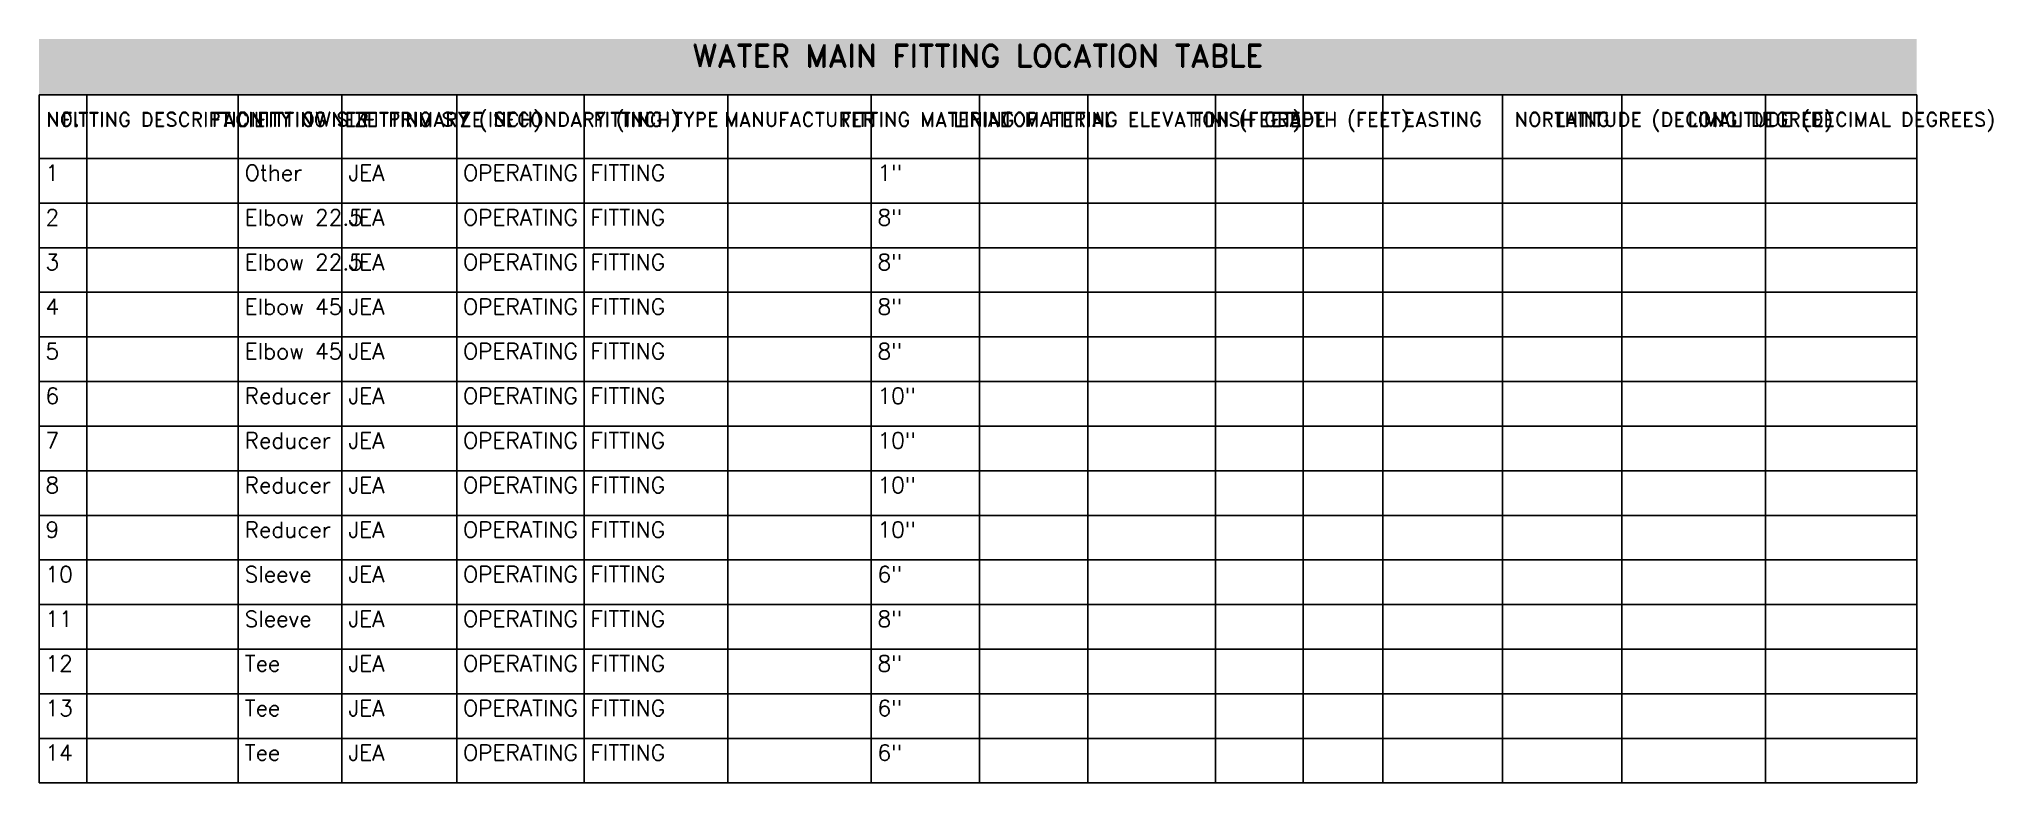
# Model space of a CAD drawing. Header units: feet. Extents: x 0 to 12.3, y -4.7 to 0.
import ezdxf
from ezdxf.enums import TextEntityAlignment as Align

# ---------------------------------------------------------------- set-up
doc = ezdxf.new("R2010")
doc.units = ezdxf.units.FT
for name, color, linetype in [('TABLE_BORDER', 6, 'CONTINUOUS'), ('TABLE_DATA', 7, 'CONTINUOUS'), ('TABLE_HEADER', 4, 'CONTINUOUS'), ('TABLE_TITLE', 4, 'CONTINUOUS')]:
    doc.layers.add(name, color=color, linetype=linetype)
doc.styles.add('ROMAND', font='romand.shx')
doc.styles.add('SIMPLEX', font='simplex.shx')

msp = doc.modelspace()

# ---------------------------------------------------------------- linework, layer by layer
at = {"layer": 'TABLE_BORDER', "color": 6}
for p, q in [((0, -0.35), (11.78, -0.35)), ((0, -0.35), (0, -0.75)), ((0, -0.35), (0, -0.75)), ((0.3, -0.35), (0.3, -0.75)), ((1.25, -0.35), (1.25, -0.75)), ((1.9, -0.35), (1.9, -0.75)), ((2.62, -0.35), (2.62, -0.75)), ((3.42, -0.35), (3.42, -0.75)), ((4.32, -0.35), (4.32, -0.75)), ((5.22, -0.35), (5.22, -0.75)), ((5.9, -0.35), (5.9, -0.75)), ((6.58, -0.35), (6.58, -0.75)), ((7.38, -0.35), (7.38, -0.75)), ((7.93, -0.35), (7.93, -0.75)), ((8.43, -0.35), (8.43, -0.75)), ((9.18, -0.35), (9.18, -0.75)), ((9.93, -0.35), (9.93, -0.75)), ((10.83, -0.35), (10.83, -0.75)), ((11.78, -0.35), (11.78, -0.75)), ((11.78, -0.35), (11.78, -0.75)), ((0, -0.75), (11.78, -0.75)), ((0, -0.75), (11.78, -0.75)), ((0, -0.75), (0, -1.03)), ((0, -0.75), (0, -1.03)), ((0.3, -0.75), (0.3, -1.03)), ((1.25, -0.75), (1.25, -1.03)), ((1.9, -0.75), (1.9, -1.03)), ((2.62, -0.75), (2.62, -1.03)), ((3.42, -0.75), (3.42, -1.03)), ((4.32, -0.75), (4.32, -1.03)), ((5.22, -0.75), (5.22, -1.03)), ((5.9, -0.75), (5.9, -1.03)), ((6.58, -0.75), (6.58, -1.03)), ((7.38, -0.75), (7.38, -1.03)), ((7.93, -0.75), (7.93, -1.03)), ((8.43, -0.75), (8.43, -1.03)), ((9.18, -0.75), (9.18, -1.03)), ((9.93, -0.75), (9.93, -1.03)), ((10.83, -0.75), (10.83, -1.03)), ((11.78, -0.75), (11.78, -1.03)), ((11.78, -0.75), (11.78, -1.03)), ((0, -1.03), (11.78, -1.03)), ((0, -1.03), (11.78, -1.03)), ((0, -1.03), (0, -1.31)), ((0, -1.03), (0, -1.31)), ((0.3, -1.03), (0.3, -1.31)), ((1.25, -1.03), (1.25, -1.31)), ((1.9, -1.03), (1.9, -1.31)), ((2.62, -1.03), (2.62, -1.31)), ((3.42, -1.03), (3.42, -1.31)), ((4.32, -1.03), (4.32, -1.31)), ((5.22, -1.03), (5.22, -1.31)), ((5.9, -1.03), (5.9, -1.31)), ((6.58, -1.03), (6.58, -1.31)), ((7.38, -1.03), (7.38, -1.31)), ((7.93, -1.03), (7.93, -1.31)), ((8.43, -1.03), (8.43, -1.31)), ((9.18, -1.03), (9.18, -1.31)), ((9.93, -1.03), (9.93, -1.31)), ((10.83, -1.03), (10.83, -1.31)), ((11.78, -1.03), (11.78, -1.31)), ((11.78, -1.03), (11.78, -1.31)), ((0, -1.31), (11.78, -1.31)), ((0, -1.31), (11.78, -1.31)), ((0, -1.31), (0, -1.59)), ((0, -1.31), (0, -1.59)), ((0.3, -1.31), (0.3, -1.59)), ((1.25, -1.31), (1.25, -1.59)), ((1.9, -1.31), (1.9, -1.59)), ((2.62, -1.31), (2.62, -1.59)), ((3.42, -1.31), (3.42, -1.59)), ((4.32, -1.31), (4.32, -1.59)), ((5.22, -1.31), (5.22, -1.59)), ((5.9, -1.31), (5.9, -1.59)), ((6.58, -1.31), (6.58, -1.59)), ((7.38, -1.31), (7.38, -1.59)), ((7.93, -1.31), (7.93, -1.59)), ((8.43, -1.31), (8.43, -1.59)), ((9.18, -1.31), (9.18, -1.59)), ((9.93, -1.31), (9.93, -1.59)), ((10.83, -1.31), (10.83, -1.59)), ((11.78, -1.31), (11.78, -1.59)), ((11.78, -1.31), (11.78, -1.59)), ((0, -1.59), (11.78, -1.59)), ((0, -1.59), (11.78, -1.59)), ((0, -1.59), (0, -1.87)), ((0, -1.59), (0, -1.87)), ((0.3, -1.59), (0.3, -1.87)), ((1.25, -1.59), (1.25, -1.87)), ((1.9, -1.59), (1.9, -1.87)), ((2.62, -1.59), (2.62, -1.87)), ((3.42, -1.59), (3.42, -1.87)), ((4.32, -1.59), (4.32, -1.87)), ((5.22, -1.59), (5.22, -1.87)), ((5.9, -1.59), (5.9, -1.87)), ((6.58, -1.59), (6.58, -1.87)), ((7.38, -1.59), (7.38, -1.87)), ((7.93, -1.59), (7.93, -1.87)), ((8.43, -1.59), (8.43, -1.87)), ((9.18, -1.59), (9.18, -1.87)), ((9.93, -1.59), (9.93, -1.87)), ((10.83, -1.59), (10.83, -1.87)), ((11.78, -1.59), (11.78, -1.87)), ((11.78, -1.59), (11.78, -1.87)), ((0, -1.87), (11.78, -1.87)), ((0, -1.87), (11.78, -1.87)), ((0, -1.87), (0, -2.15)), ((0, -1.87), (0, -2.15)), ((0.3, -1.87), (0.3, -2.15)), ((1.25, -1.87), (1.25, -2.15)), ((1.9, -1.87), (1.9, -2.15)), ((2.62, -1.87), (2.62, -2.15)), ((3.42, -1.87), (3.42, -2.15)), ((4.32, -1.87), (4.32, -2.15)), ((5.22, -1.87), (5.22, -2.15)), ((5.9, -1.87), (5.9, -2.15)), ((6.58, -1.87), (6.58, -2.15)), ((7.38, -1.87), (7.38, -2.15)), ((7.93, -1.87), (7.93, -2.15)), ((8.43, -1.87), (8.43, -2.15)), ((9.18, -1.87), (9.18, -2.15)), ((9.93, -1.87), (9.93, -2.15)), ((10.83, -1.87), (10.83, -2.15)), ((11.78, -1.87), (11.78, -2.15)), ((11.78, -1.87), (11.78, -2.15)), ((0, -2.15), (11.78, -2.15)), ((0, -2.15), (11.78, -2.15)), ((0, -2.15), (0, -2.43)), ((0, -2.15), (0, -2.43)), ((0.3, -2.15), (0.3, -2.43)), ((1.25, -2.15), (1.25, -2.43)), ((1.9, -2.15), (1.9, -2.43)), ((2.62, -2.15), (2.62, -2.43)), ((3.42, -2.15), (3.42, -2.43)), ((4.32, -2.15), (4.32, -2.43)), ((5.22, -2.15), (5.22, -2.43)), ((5.9, -2.15), (5.9, -2.43)), ((6.58, -2.15), (6.58, -2.43)), ((7.38, -2.15), (7.38, -2.43)), ((7.93, -2.15), (7.93, -2.43)), ((8.43, -2.15), (8.43, -2.43)), ((9.18, -2.15), (9.18, -2.43)), ((9.93, -2.15), (9.93, -2.43)), ((10.83, -2.15), (10.83, -2.43)), ((11.78, -2.15), (11.78, -2.43)), ((11.78, -2.15), (11.78, -2.43)), ((0, -2.43), (11.78, -2.43)), ((0, -2.43), (11.78, -2.43)), ((0, -2.43), (0, -2.71)), ((0, -2.43), (0, -2.71)), ((0.3, -2.43), (0.3, -2.71)), ((1.25, -2.43), (1.25, -2.71)), ((1.9, -2.43), (1.9, -2.71)), ((2.62, -2.43), (2.62, -2.71)), ((3.42, -2.43), (3.42, -2.71)), ((4.32, -2.43), (4.32, -2.71)), ((5.22, -2.43), (5.22, -2.71)), ((5.9, -2.43), (5.9, -2.71)), ((6.58, -2.43), (6.58, -2.71)), ((7.38, -2.43), (7.38, -2.71)), ((7.93, -2.43), (7.93, -2.71)), ((8.43, -2.43), (8.43, -2.71)), ((9.18, -2.43), (9.18, -2.71)), ((9.93, -2.43), (9.93, -2.71)), ((10.83, -2.43), (10.83, -2.71)), ((11.78, -2.43), (11.78, -2.71)), ((11.78, -2.43), (11.78, -2.71)), ((0, -2.71), (11.78, -2.71)), ((0, -2.71), (11.78, -2.71)), ((0, -2.71), (0, -2.99)), ((0, -2.71), (0, -2.99)), ((0.3, -2.71), (0.3, -2.99)), ((1.25, -2.71), (1.25, -2.99)), ((1.9, -2.71), (1.9, -2.99)), ((2.62, -2.71), (2.62, -2.99)), ((3.42, -2.71), (3.42, -2.99)), ((4.32, -2.71), (4.32, -2.99)), ((5.22, -2.71), (5.22, -2.99)), ((5.9, -2.71), (5.9, -2.99)), ((6.58, -2.71), (6.58, -2.99)), ((7.38, -2.71), (7.38, -2.99)), ((7.93, -2.71), (7.93, -2.99)), ((8.43, -2.71), (8.43, -2.99)), ((9.18, -2.71), (9.18, -2.99)), ((9.93, -2.71), (9.93, -2.99)), ((10.83, -2.71), (10.83, -2.99)), ((11.78, -2.71), (11.78, -2.99)), ((11.78, -2.71), (11.78, -2.99)), ((0, -2.99), (11.78, -2.99)), ((0, -2.99), (11.78, -2.99)), ((0, -2.99), (0, -3.27)), ((0, -2.99), (0, -3.27)), ((0.3, -2.99), (0.3, -3.27)), ((1.25, -2.99), (1.25, -3.27)), ((1.9, -2.99), (1.9, -3.27)), ((2.62, -2.99), (2.62, -3.27)), ((3.42, -2.99), (3.42, -3.27)), ((4.32, -2.99), (4.32, -3.27)), ((5.22, -2.99), (5.22, -3.27)), ((5.9, -2.99), (5.9, -3.27)), ((6.58, -2.99), (6.58, -3.27)), ((7.38, -2.99), (7.38, -3.27)), ((7.93, -2.99), (7.93, -3.27)), ((8.43, -2.99), (8.43, -3.27)), ((9.18, -2.99), (9.18, -3.27)), ((9.93, -2.99), (9.93, -3.27)), ((10.83, -2.99), (10.83, -3.27)), ((11.78, -2.99), (11.78, -3.27)), ((11.78, -2.99), (11.78, -3.27)), ((0, -3.27), (11.78, -3.27)), ((0, -3.27), (11.78, -3.27)), ((0, -3.27), (0, -3.55)), ((0, -3.27), (0, -3.55)), ((0.3, -3.27), (0.3, -3.55)), ((1.25, -3.27), (1.25, -3.55)), ((1.9, -3.27), (1.9, -3.55)), ((2.62, -3.27), (2.62, -3.55)), ((3.42, -3.27), (3.42, -3.55)), ((4.32, -3.27), (4.32, -3.55)), ((5.22, -3.27), (5.22, -3.55)), ((5.9, -3.27), (5.9, -3.55)), ((6.58, -3.27), (6.58, -3.55)), ((7.38, -3.27), (7.38, -3.55)), ((7.93, -3.27), (7.93, -3.55)), ((8.43, -3.27), (8.43, -3.55)), ((9.18, -3.27), (9.18, -3.55)), ((9.93, -3.27), (9.93, -3.55)), ((10.83, -3.27), (10.83, -3.55)), ((11.78, -3.27), (11.78, -3.55)), ((11.78, -3.27), (11.78, -3.55)), ((0, -3.55), (11.78, -3.55)), ((0, -3.55), (11.78, -3.55)), ((0, -3.55), (0, -3.83)), ((0, -3.55), (0, -3.83)), ((0.3, -3.55), (0.3, -3.83)), ((1.25, -3.55), (1.25, -3.83)), ((1.9, -3.55), (1.9, -3.83)), ((2.62, -3.55), (2.62, -3.83)), ((3.42, -3.55), (3.42, -3.83)), ((4.32, -3.55), (4.32, -3.83)), ((5.22, -3.55), (5.22, -3.83)), ((5.9, -3.55), (5.9, -3.83)), ((6.58, -3.55), (6.58, -3.83)), ((7.38, -3.55), (7.38, -3.83)), ((7.93, -3.55), (7.93, -3.83)), ((8.43, -3.55), (8.43, -3.83)), ((9.18, -3.55), (9.18, -3.83)), ((9.93, -3.55), (9.93, -3.83)), ((10.83, -3.55), (10.83, -3.83)), ((11.78, -3.55), (11.78, -3.83)), ((11.78, -3.55), (11.78, -3.83)), ((0, -3.83), (11.78, -3.83)), ((0, -3.83), (11.78, -3.83)), ((0, -3.83), (0, -4.11)), ((0, -3.83), (0, -4.11)), ((0.3, -3.83), (0.3, -4.11)), ((1.25, -3.83), (1.25, -4.11)), ((1.9, -3.83), (1.9, -4.11)), ((2.62, -3.83), (2.62, -4.11)), ((3.42, -3.83), (3.42, -4.11)), ((4.32, -3.83), (4.32, -4.11)), ((5.22, -3.83), (5.22, -4.11)), ((5.9, -3.83), (5.9, -4.11)), ((6.58, -3.83), (6.58, -4.11)), ((7.38, -3.83), (7.38, -4.11)), ((7.93, -3.83), (7.93, -4.11)), ((8.43, -3.83), (8.43, -4.11)), ((9.18, -3.83), (9.18, -4.11)), ((9.93, -3.83), (9.93, -4.11)), ((10.83, -3.83), (10.83, -4.11)), ((11.78, -3.83), (11.78, -4.11)), ((11.78, -3.83), (11.78, -4.11)), ((0, -4.11), (11.78, -4.11)), ((0, -4.11), (11.78, -4.11)), ((0, -4.11), (0, -4.39)), ((0, -4.11), (0, -4.39)), ((0.3, -4.11), (0.3, -4.39)), ((1.25, -4.11), (1.25, -4.39)), ((1.9, -4.11), (1.9, -4.39)), ((2.62, -4.11), (2.62, -4.39)), ((3.42, -4.11), (3.42, -4.39)), ((4.32, -4.11), (4.32, -4.39)), ((5.22, -4.11), (5.22, -4.39)), ((5.9, -4.11), (5.9, -4.39)), ((6.58, -4.11), (6.58, -4.39)), ((7.38, -4.11), (7.38, -4.39)), ((7.93, -4.11), (7.93, -4.39)), ((8.43, -4.11), (8.43, -4.39)), ((9.18, -4.11), (9.18, -4.39)), ((9.93, -4.11), (9.93, -4.39)), ((10.83, -4.11), (10.83, -4.39)), ((11.78, -4.11), (11.78, -4.39)), ((11.78, -4.11), (11.78, -4.39)), ((0, -4.39), (11.78, -4.39)), ((0, -4.39), (11.78, -4.39)), ((0, -4.39), (0, -4.67)), ((0, -4.39), (0, -4.67)), ((0.3, -4.39), (0.3, -4.67)), ((1.25, -4.39), (1.25, -4.67)), ((1.9, -4.39), (1.9, -4.67)), ((2.62, -4.39), (2.62, -4.67)), ((3.42, -4.39), (3.42, -4.67)), ((4.32, -4.39), (4.32, -4.67)), ((5.22, -4.39), (5.22, -4.67)), ((5.9, -4.39), (5.9, -4.67)), ((6.58, -4.39), (6.58, -4.67)), ((7.38, -4.39), (7.38, -4.67)), ((7.93, -4.39), (7.93, -4.67)), ((8.43, -4.39), (8.43, -4.67)), ((9.18, -4.39), (9.18, -4.67)), ((9.93, -4.39), (9.93, -4.67)), ((10.83, -4.39), (10.83, -4.67)), ((11.78, -4.39), (11.78, -4.67)), ((11.78, -4.39), (11.78, -4.67)), ((0, -4.67), (11.78, -4.67))]:
    msp.add_line(p, q, dxfattribs=at)
at = {"layer": 'TABLE_TITLE', "color": 6}
msp.add_solid([(0, -0.35), (11.78, -0.35), (0, 0), (11.78, 0)], dxfattribs=at)

# ---------------------------------------------------------------- texts
at = {"layer": 'TABLE_DATA', "color": 7, "style": 'SIMPLEX'}
for s, p in [('1', (0.04, -0.89)), ('Other', (1.29, -0.89)), ('JEA', (1.94, -0.89)), ('OPERATING', (2.66, -0.89)), ('FITTING', (3.46, -0.89)), ('1"', (5.26, -0.89)), ('2', (0.04, -1.17)), ('Elbow 22.5', (1.29, -1.17)), ('JEA', (1.94, -1.17)), ('OPERATING', (2.66, -1.17)), ('FITTING', (3.46, -1.17)), ('8"', (5.26, -1.17)), ('3', (0.04, -1.45)), ('Elbow 22.5', (1.29, -1.45)), ('JEA', (1.94, -1.45)), ('OPERATING', (2.66, -1.45)), ('FITTING', (3.46, -1.45)), ('8"', (5.26, -1.45)), ('4', (0.04, -1.73)), ('Elbow 45', (1.29, -1.73)), ('JEA', (1.94, -1.73)), ('OPERATING', (2.66, -1.73)), ('FITTING', (3.46, -1.73)), ('8"', (5.26, -1.73)), ('5', (0.04, -2.01)), ('Elbow 45', (1.29, -2.01)), ('JEA', (1.94, -2.01)), ('OPERATING', (2.66, -2.01)), ('FITTING', (3.46, -2.01)), ('8"', (5.26, -2.01)), ('6', (0.04, -2.29)), ('Reducer', (1.29, -2.29)), ('JEA', (1.94, -2.29)), ('OPERATING', (2.66, -2.29)), ('FITTING', (3.46, -2.29)), ('10"', (5.26, -2.29)), ('7', (0.04, -2.57)), ('Reducer', (1.29, -2.57)), ('JEA', (1.94, -2.57)), ('OPERATING', (2.66, -2.57)), ('FITTING', (3.46, -2.57)), ('10"', (5.26, -2.57)), ('8', (0.04, -2.85)), ('Reducer', (1.29, -2.85)), ('JEA', (1.94, -2.85)), ('OPERATING', (2.66, -2.85)), ('FITTING', (3.46, -2.85)), ('10"', (5.26, -2.85)), ('9', (0.04, -3.13)), ('Reducer', (1.29, -3.13)), ('JEA', (1.94, -3.13)), ('OPERATING', (2.66, -3.13)), ('FITTING', (3.46, -3.13)), ('10"', (5.26, -3.13)), ('10', (0.04, -3.41)), ('Sleeve', (1.29, -3.41)), ('JEA', (1.94, -3.41)), ('OPERATING', (2.66, -3.41)), ('FITTING', (3.46, -3.41)), ('6"', (5.26, -3.41)), ('11', (0.04, -3.69)), ('Sleeve', (1.29, -3.69)), ('JEA', (1.94, -3.69)), ('OPERATING', (2.66, -3.69)), ('FITTING', (3.46, -3.69)), ('8"', (5.26, -3.69)), ('12', (0.04, -3.97)), ('Tee', (1.29, -3.97)), ('JEA', (1.94, -3.97)), ('OPERATING', (2.66, -3.97)), ('FITTING', (3.46, -3.97)), ('8"', (5.26, -3.97)), ('13', (0.04, -4.25)), ('Tee', (1.29, -4.25)), ('JEA', (1.94, -4.25)), ('OPERATING', (2.66, -4.25)), ('FITTING', (3.46, -4.25)), ('6"', (5.26, -4.25)), ('14', (0.04, -4.53)), ('Tee', (1.29, -4.53)), ('JEA', (1.94, -4.53)), ('OPERATING', (2.66, -4.53)), ('FITTING', (3.46, -4.53)), ('6"', (5.26, -4.53))]:
    msp.add_text(s, height=0.1, dxfattribs=at).set_placement(p)
at = {"layer": 'TABLE_HEADER', "color": 4, "style": 'ROMAND'}
for s, p in [('NO.', (0.15, -0.55)), ('FITTING DESCRIPTION', (0.775, -0.55)), ('FACILITY OWNER', (1.575, -0.55)), ('FITTING SIZE PRIMARY (INCH)', (2.26, -0.55)), ('FITTING SIZE SECONDARY (INCH)', (3.02, -0.55)), ('FITTING TYPE', (3.87, -0.55)), ('MANUFACTURER', (4.77, -0.55)), ('FITTING MATERIAL', (5.56, -0.55)), ('LINING MATERIAL', (6.24, -0.55)), ('TOP FITTING ELEVATION (FEET)', (6.98, -0.55)), ('FINISH GRADE', (7.655, -0.55)), ('DEPTH (FEET)', (8.18, -0.55)), ('EASTING', (8.805, -0.55)), ('NORTHING', (9.555, -0.55)), ('LATITUDE (DECIMAL DEGREE)', (10.38, -0.55)), ('LONGITUDE (DECIMAL DEGREES)', (11.305, -0.55))]:
    msp.add_text(s, height=0.09, dxfattribs=at).set_placement(p, align=Align.CENTER)
at = {"layer": 'TABLE_TITLE', "color": 4, "style": 'ROMAND'}
msp.add_text('WATER MAIN FITTING LOCATION TABLE', height=0.14, dxfattribs=at).set_placement((5.89, -0.175), align=Align.CENTER)

doc.saveas('drawing.dxf')
